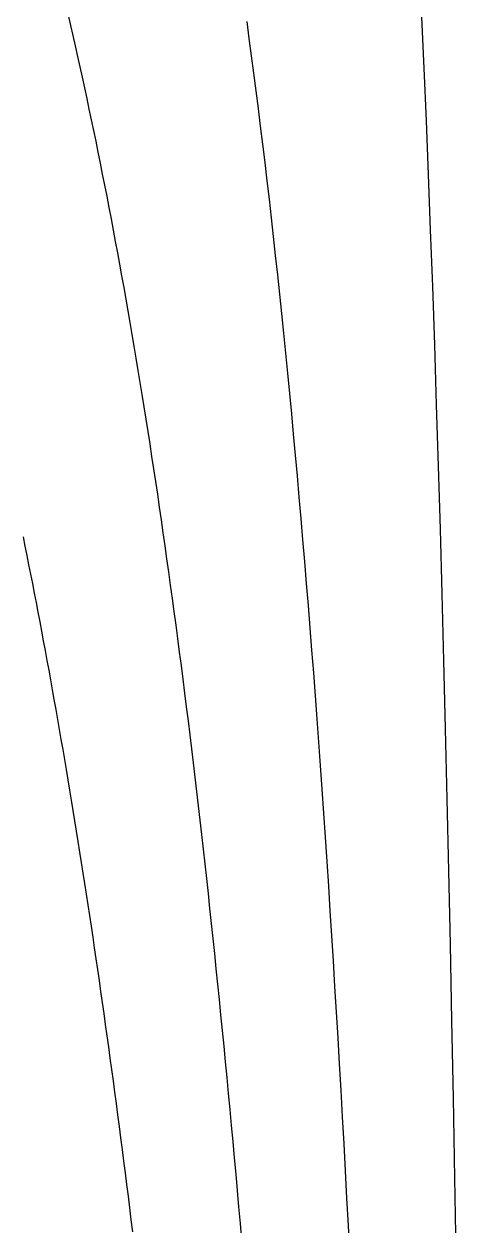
# Model space of a CAD drawing. Extents: x 201 to 397, y -170 to -3.
# Drawn here: x 383.6 to 397.3, y -98.99 to -60.91 of the extents above; entities that cross this region are included whole.
import ezdxf

# ---------------------------------------------------------------- set-up
doc = ezdxf.new("R2010")
doc.units = 0
doc.layers.add('MyLines', color=7, linetype='Continuous')

msp = doc.modelspace()

# ---------------------------------------------------------------- linework, layer by layer
at = {"layer": 'MyLines'}
for p, q in [((384.999, -60.631), (385.074, -60.954)), ((390.664, -60.832), (390.737, -61.372)), ((396.21, -60.694), (396.282, -62.313)), ((385.074, -60.954), (385.149, -61.279)), ((385.149, -61.279), (385.224, -61.606)), ((385.224, -61.606), (385.298, -61.935)), ((390.737, -61.372), (390.81, -61.918)), ((385.298, -61.935), (385.372, -62.265)), ((390.81, -61.918), (390.883, -62.468)), ((385.372, -62.265), (385.445, -62.597)), ((396.282, -62.313), (396.352, -63.974)), ((385.445, -62.597), (385.518, -62.931)), ((390.883, -62.468), (390.955, -63.024)), ((385.518, -62.931), (385.591, -63.267)), ((390.955, -63.024), (391.026, -63.584)), ((385.591, -63.267), (385.663, -63.604)), ((385.663, -63.604), (385.734, -63.943)), ((385.734, -63.943), (385.806, -64.284)), ((391.026, -63.584), (391.096, -64.149)), ((385.806, -64.284), (385.877, -64.627)), ((391.096, -64.149), (391.166, -64.719)), ((396.352, -63.974), (396.421, -65.68)), ((385.877, -64.627), (385.947, -64.972)), ((391.166, -64.719), (391.235, -65.295)), ((385.947, -64.972), (386.017, -65.318)), ((386.017, -65.318), (386.087, -65.667)), ((391.235, -65.295), (391.304, -65.875)), ((386.087, -65.667), (386.156, -66.017)), ((396.421, -65.68), (396.487, -67.432)), ((386.156, -66.017), (386.225, -66.369)), ((391.304, -65.875), (391.372, -66.46)), ((386.225, -66.369), (386.294, -66.723)), ((391.372, -66.46), (391.439, -67.051)), ((386.294, -66.723), (386.362, -67.079)), ((386.362, -67.079), (386.43, -67.437)), ((391.439, -67.051), (391.506, -67.647)), ((386.43, -67.437), (386.498, -67.796)), ((391.506, -67.647), (391.572, -68.249)), ((396.487, -67.432), (396.552, -69.23)), ((386.498, -67.796), (386.565, -68.158)), ((386.565, -68.158), (386.631, -68.521)), ((386.631, -68.521), (386.698, -68.887)), ((391.572, -68.249), (391.638, -68.855)), ((386.698, -68.887), (386.764, -69.254)), ((391.638, -68.855), (391.703, -69.467)), ((386.764, -69.254), (386.829, -69.624)), ((396.552, -69.23), (396.615, -71.076)), ((386.829, -69.624), (386.895, -69.995)), ((391.703, -69.467), (391.767, -70.085)), ((386.895, -69.995), (386.959, -70.368)), ((386.959, -70.368), (387.024, -70.744)), ((391.767, -70.085), (391.831, -70.708)), ((387.024, -70.744), (387.088, -71.121)), ((391.831, -70.708), (391.894, -71.336)), ((387.088, -71.121), (387.152, -71.5)), ((396.615, -71.076), (396.677, -72.971)), ((387.152, -71.5), (387.216, -71.882)), ((391.894, -71.336), (391.957, -71.97)), ((387.216, -71.882), (387.279, -72.265)), ((387.279, -72.265), (387.341, -72.65)), ((391.957, -71.97), (392.019, -72.61)), ((387.341, -72.65), (387.404, -73.038)), ((392.019, -72.61), (392.081, -73.256)), ((387.404, -73.038), (387.466, -73.427)), ((396.677, -72.971), (396.737, -74.917)), ((387.466, -73.427), (387.528, -73.819)), ((392.081, -73.256), (392.142, -73.907)), ((387.528, -73.819), (387.589, -74.213)), ((387.589, -74.213), (387.65, -74.608)), ((392.142, -73.907), (392.202, -74.564)), ((387.65, -74.608), (387.711, -75.006)), ((392.202, -74.564), (392.262, -75.226)), ((396.737, -74.917), (396.795, -76.915)), ((387.711, -75.006), (387.772, -75.406)), ((392.262, -75.226), (392.322, -75.895)), ((387.772, -75.406), (387.832, -75.809)), ((387.832, -75.809), (387.891, -76.213)), ((392.322, -75.895), (392.38, -76.57)), ((387.891, -76.213), (387.951, -76.619)), ((387.951, -76.619), (388.01, -77.028)), ((392.38, -76.57), (392.439, -77.25)), ((383.572, -77.158), (383.632, -77.452)), ((388.01, -77.028), (388.069, -77.439)), ((392.439, -77.25), (392.497, -77.937)), ((396.795, -76.915), (396.852, -78.966)), ((383.632, -77.452), (383.691, -77.747)), ((388.069, -77.439), (388.127, -77.852)), ((383.691, -77.747), (383.75, -78.043)), ((383.75, -78.043), (383.809, -78.34)), ((388.127, -77.852), (388.185, -78.267)), ((392.497, -77.937), (392.554, -78.63)), ((383.809, -78.34), (383.868, -78.639)), ((388.185, -78.267), (388.243, -78.684)), ((383.868, -78.639), (383.927, -78.938)), ((388.243, -78.684), (388.301, -79.104)), ((392.554, -78.63), (392.611, -79.329)), ((383.927, -78.938), (383.985, -79.239)), ((388.301, -79.104), (388.358, -79.526)), ((396.852, -78.966), (396.907, -81.072)), ((383.985, -79.239), (384.043, -79.541)), ((384.043, -79.541), (384.101, -79.844)), ((388.358, -79.526), (388.415, -79.95)), ((392.611, -79.329), (392.667, -80.034)), ((384.101, -79.844), (384.158, -80.148)), ((388.415, -79.95), (388.471, -80.376)), ((384.158, -80.148), (384.215, -80.454)), ((392.667, -80.034), (392.723, -80.745)), ((384.215, -80.454), (384.272, -80.76)), ((388.471, -80.376), (388.528, -80.805)), ((384.272, -80.76), (384.329, -81.068)), ((384.329, -81.068), (384.386, -81.377)), ((388.528, -80.805), (388.584, -81.236)), ((392.723, -80.745), (392.778, -81.463)), ((396.907, -81.072), (396.961, -83.234)), ((384.386, -81.377), (384.442, -81.687)), ((388.584, -81.236), (388.639, -81.669)), ((392.778, -81.463), (392.833, -82.187)), ((384.442, -81.687), (384.498, -81.998)), ((388.639, -81.669), (388.695, -82.105)), ((384.498, -81.998), (384.554, -82.31)), ((388.695, -82.105), (388.75, -82.543)), ((392.833, -82.187), (392.888, -82.918)), ((384.554, -82.31), (384.61, -82.624)), ((388.75, -82.543), (388.804, -82.983)), ((384.61, -82.624), (384.666, -82.938)), ((384.666, -82.938), (384.721, -83.254)), ((388.804, -82.983), (388.859, -83.426)), ((392.888, -82.918), (392.941, -83.655)), ((384.721, -83.254), (384.776, -83.572)), ((396.961, -83.234), (397.014, -85.454)), ((384.776, -83.572), (384.831, -83.89)), ((388.859, -83.426), (388.913, -83.871)), ((392.941, -83.655), (392.995, -84.398)), ((384.831, -83.89), (384.885, -84.21)), ((388.913, -83.871), (388.967, -84.318)), ((384.885, -84.21), (384.94, -84.53)), ((388.967, -84.318), (389.02, -84.768)), ((392.995, -84.398), (393.048, -85.149)), ((384.94, -84.53), (384.994, -84.852)), ((384.994, -84.852), (385.048, -85.176)), ((389.02, -84.768), (389.074, -85.22)), ((385.048, -85.176), (385.102, -85.5)), ((389.074, -85.22), (389.127, -85.674)), ((393.048, -85.149), (393.1, -85.905)), ((385.102, -85.5), (385.155, -85.826)), ((397.014, -85.454), (397.065, -87.732)), ((385.155, -85.826), (385.208, -86.153)), ((389.127, -85.674), (389.179, -86.131)), ((393.1, -85.905), (393.152, -86.669)), ((385.208, -86.153), (385.262, -86.481)), ((389.179, -86.131), (389.232, -86.59)), ((385.262, -86.481), (385.314, -86.81)), ((389.232, -86.59), (389.284, -87.052)), ((393.152, -86.669), (393.204, -87.439)), ((385.314, -86.81), (385.367, -87.141)), ((385.367, -87.141), (385.42, -87.473)), ((389.284, -87.052), (389.336, -87.517)), ((385.42, -87.473), (385.472, -87.806)), ((389.336, -87.517), (389.387, -87.983)), ((393.204, -87.439), (393.255, -88.217)), ((385.472, -87.806), (385.524, -88.141)), ((397.065, -87.732), (397.115, -90.072)), ((385.524, -88.141), (385.576, -88.477)), ((389.387, -87.983), (389.439, -88.453)), ((393.255, -88.217), (393.305, -89.001)), ((385.576, -88.477), (385.627, -88.814)), ((389.439, -88.453), (389.49, -88.924)), ((385.627, -88.814), (385.679, -89.152)), ((389.49, -88.924), (389.54, -89.399)), ((393.305, -89.001), (393.355, -89.792)), ((385.679, -89.152), (385.73, -89.492)), ((389.54, -89.399), (389.591, -89.875)), ((385.73, -89.492), (385.781, -89.832)), ((385.781, -89.832), (385.832, -90.175)), ((393.355, -89.792), (393.405, -90.59)), ((385.832, -90.175), (385.883, -90.518)), ((389.591, -89.875), (389.641, -90.355)), ((397.115, -90.072), (397.163, -92.474)), ((385.883, -90.518), (385.933, -90.863)), ((389.641, -90.355), (389.691, -90.837)), ((393.405, -90.59), (393.454, -91.395)), ((385.933, -90.863), (385.983, -91.209)), ((389.691, -90.837), (389.741, -91.321)), ((385.983, -91.209), (386.033, -91.557)), ((389.741, -91.321), (389.79, -91.808)), ((386.033, -91.557), (386.083, -91.905)), ((393.454, -91.395), (393.503, -92.208)), ((386.083, -91.905), (386.133, -92.256)), ((389.79, -91.808), (389.839, -92.298)), ((386.133, -92.256), (386.182, -92.607)), ((389.839, -92.298), (389.888, -92.79)), ((393.503, -92.208), (393.552, -93.027)), ((397.163, -92.474), (397.21, -94.94)), ((386.182, -92.607), (386.231, -92.96)), ((389.888, -92.79), (389.937, -93.285)), ((386.231, -92.96), (386.28, -93.314)), ((393.552, -93.027), (393.6, -93.854)), ((386.28, -93.314), (386.329, -93.669)), ((389.937, -93.285), (389.985, -93.782)), ((386.329, -93.669), (386.378, -94.026)), ((386.378, -94.026), (386.426, -94.384)), ((389.985, -93.782), (390.033, -94.283)), ((393.6, -93.854), (393.647, -94.688)), ((386.426, -94.384), (386.475, -94.744)), ((390.033, -94.283), (390.081, -94.785)), ((386.475, -94.744), (386.523, -95.105)), ((390.081, -94.785), (390.128, -95.291)), ((393.647, -94.688), (393.694, -95.53)), ((386.523, -95.105), (386.571, -95.467)), ((397.21, -94.94), (397.256, -97.471)), ((386.571, -95.467), (386.618, -95.831)), ((390.128, -95.291), (390.176, -95.799)), ((393.694, -95.53), (393.741, -96.379)), ((386.618, -95.831), (386.666, -96.196)), ((390.176, -95.799), (390.223, -96.31)), ((386.666, -96.196), (386.713, -96.562)), ((390.223, -96.31), (390.269, -96.824)), ((386.713, -96.562), (386.76, -96.93)), ((393.741, -96.379), (393.787, -97.236)), ((386.76, -96.93), (386.807, -97.3)), ((390.269, -96.824), (390.316, -97.34)), ((386.807, -97.3), (386.854, -97.67)), ((390.316, -97.34), (390.362, -97.859)), ((393.787, -97.236), (393.833, -98.1)), ((386.854, -97.67), (386.901, -98.042)), ((397.256, -97.471), (397.301, -100.071)), ((386.901, -98.042), (386.947, -98.416)), ((390.362, -97.859), (390.408, -98.381)), ((393.833, -98.1), (393.879, -98.972)), ((386.947, -98.416), (386.993, -98.791)), ((390.408, -98.381), (390.454, -98.906)), ((386.993, -98.791), (387.039, -99.167)), ((390.454, -98.906), (390.499, -99.433)), ((393.879, -98.972), (393.924, -99.852))]:
    msp.add_line(p, q, dxfattribs=at)

doc.saveas('drawing.dxf')
